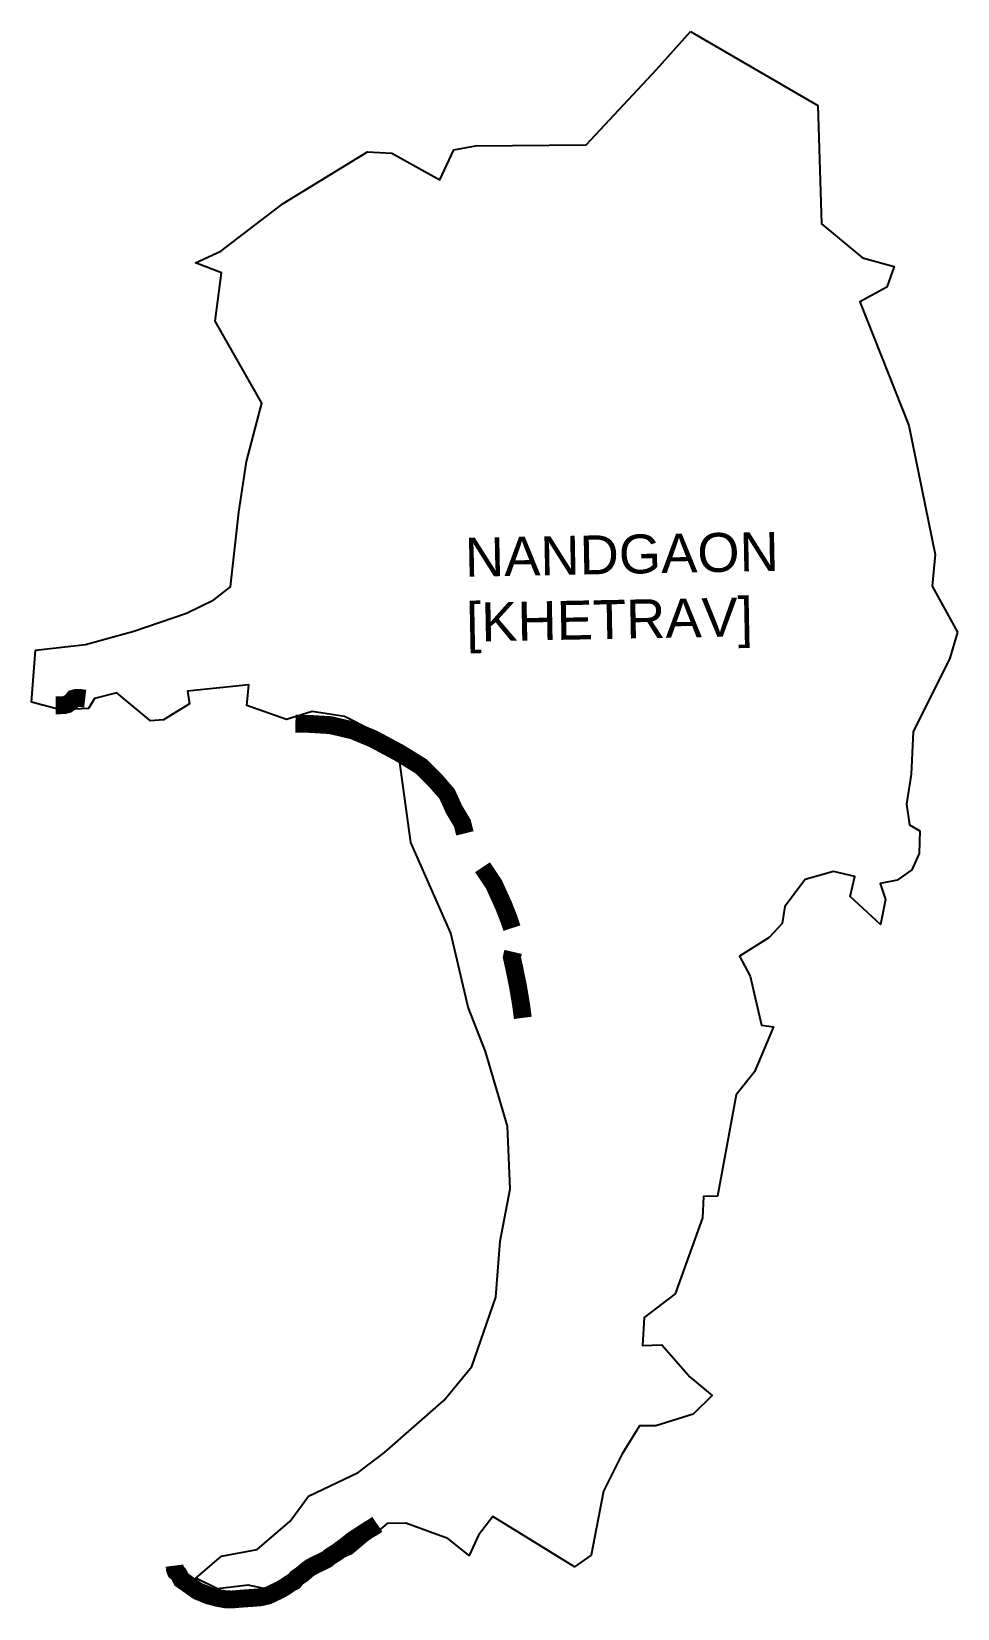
# Model space of a CAD drawing. Header units: metres. Extents: x 279560 to 282149, y 2032509 to 2036914.
import ezdxf

# ---------------------------------------------------------------- set-up
doc = ezdxf.new("R2010")
doc.units = ezdxf.units.M
for name, color, linetype in [('UNPROTECTED', 130, 'Continuous'), ('village', 3, 'Continuous'), ('VILLAGE NAME', 250, 'Continuous')]:
    doc.layers.add(name, color=color, linetype=linetype)
doc.styles.get("Standard").update_dxf_attribs({"font": 'simplex.shx'})

msp = doc.modelspace()

# ---------------------------------------------------------------- linework, layer by layer
at = {"layer": 'UNPROTECTED', "flags": 128}
for points in [[(279627.6, 2035031.7, 50, 50, 0), (279627.9, 2035031.7, 50, 50, 0), (279650, 2035032.1, 50, 50, 0), (279660.6, 2035034.7, 50, 50, 0), (279672.8, 2035043.6, 50, 50, 0), (279678.2, 2035050.4, 50, 50, 0), (279683.9, 2035052, 50, 50, 0), (279692.5, 2035052.4, 50, 50, 0), (279710.3, 2035050.3, 0, 0, 0)], [(280298, 2034980.5, 50, 50, 0), (280338, 2034979.8, 50, 50, 0), (280395.8, 2034976.3, 50, 50, 0), (280458.2, 2034961.7, 50, 50, 0), (280515, 2034938.1, 50, 50, 0), (280589.9, 2034897.9, 50, 50, 0), (280622, 2034878.1, 50, 50, 0), (280650.2, 2034860.7, 50, 50, 0), (280689, 2034821.8, 50, 50, 0), (280721, 2034785, 50, 50, 0), (280724.5, 2034778.1, 50, 50, 0), (280741.1, 2034741.5, 50, 50, 0), (280764.7, 2034702, 50, 50, 0), (280771.7, 2034673.9, 0, 0, 0)], [(279960, 2032628.3, 50, 50, 0), (279961.3, 2032617.4, 50, 50, 0), (279963.6, 2032611.6, 50, 50, 0), (279971.3, 2032604.8, 50, 50, 0), (279979.3, 2032589.3, 50, 50, 0), (280024.5, 2032557.4, 50, 50, 0), (280056, 2032544.6, 50, 50, 0), (280080.2, 2032538.4, 50, 50, 0), (280102.4, 2032534.2, 50, 50, 0), (280120.1, 2032533.7, 50, 50, 0), (280147.9, 2032536.1, 50, 50, 0), (280176.1, 2032538, 50, 50, 0), (280202.3, 2032540.2, 50, 50, 0), (280222.6, 2032545.3, 50, 50, 0), (280255.1, 2032560.8, 50, 50, 0), (280269.8, 2032569.4, 50, 50, 0), (280282.6, 2032578.4, 50, 50, 0), (280294.1, 2032584.6, 50, 50, 0), (280301.6, 2032593.9, 50, 50, 0), (280317.9, 2032605.4, 50, 50, 0), (280332.6, 2032618, 50, 50, 0), (280340.1, 2032623.3, 50, 50, 0), (280351.7, 2032629.4, 50, 50, 0), (280361.2, 2032634.1, 50, 50, 0), (280367.5, 2032637, 50, 50, 0), (280385.9, 2032646.1, 50, 50, 0), (280394.7, 2032653.6, 50, 50, 0), (280416, 2032667, 50, 50, 0), (280424.5, 2032673.6, 50, 50, 0), (280437.8, 2032682.9, 50, 50, 0), (280456.8, 2032698.7, 50, 50, 0), (280476.1, 2032711.1, 50, 50, 0), (280503.9, 2032729.4, 50, 50, 0), (280508.1, 2032731.6, 50, 50, 0), (280513.3, 2032734.5, 50, 50, 0), (280527, 2032743.8, 0, 0, 0)]]:
    msp.add_lwpolyline(points, format="xyseb", dxfattribs=at)
at = {"layer": 'UNPROTECTED', "const_width": 50, "flags": 128}
for points in [[(280821, 2034579.4), (280853.2, 2034531.1), (280879.8, 2034472.5), (280895.8, 2034431.5), (280903.2, 2034409.2)], [(280906.5, 2034342.8), (280903, 2034327.6), (280909.7, 2034297.7), (280920.6, 2034244.4), (280928.9, 2034194.7), (280933.6, 2034158.6)]]:
    msp.add_lwpolyline(points, dxfattribs=at)
at = {"layer": 'village', "flags": 128}
msp.add_lwpolyline([(281402.2, 2036914), (281758.7, 2036707.1)], dxfattribs=at)
at = {"layer": 'village'}
for points in [[(282148.9, 2035235.7, 0), (282127.2, 2035163.6, 0), (282024.7, 2034957.3, 0), (282019.3, 2034839.6, 0), (282006, 2034755.1, 0), (282014.3, 2034697.9, 0), (282043.4, 2034681.4, 0), (282042.2, 2034617.3, 0), (282020.9, 2034571.8, 0), (281979.9, 2034543, 0), (281933, 2034534.1, 0), (281947.4, 2034489.3, 0), (281933.6, 2034419.1, 0), (281848.6, 2034497.7, 0), (281862, 2034553.8, 0), (281802.7, 2034567.6, 0), (281723.4, 2034545, 0), (281665.9, 2034469.8, 0), (281658.5, 2034421.7, 0), (281622.4, 2034383, 0), (281539.7, 2034330.6, 0), (281569.3, 2034274.7, 0), (281600.7, 2034138.4, 0), (281634.2, 2034133.9, 0), (281581.1, 2034007.9, 0), (281529.9, 2033943.1, 0), (281478.3, 2033660.2, 0), (281439.1, 2033659.8, 0), (281436.4, 2033599.5, 0), (281359.5, 2033387.8, 0), (281272.9, 2033321.2, 0), (281268.2, 2033243.6, 0), (281322.4, 2033244.9, 0), (281401.4, 2033154.7, 0), (281462.8, 2033103.8, 0), (281409.8, 2033051.2, 0), (281305.6, 2033018.4, 0), (281259.6, 2033019.2, 0), (281210.2, 2032938.4, 0), (281159.6, 2032836, 0), (281125.2, 2032657.9, 0), (281078.3, 2032624.7, 0), (280850, 2032765.6, 0), (280809.7, 2032713.5, 0), (280784, 2032656.2, 0), (280724.5, 2032704.1, 0), (280606.4, 2032746.8, 0), (280554.2, 2032746.2, 0), (280453.7, 2032661.4, 0), (280355.6, 2032618.5, 0), (280330.1, 2032589, 0), (280254.2, 2032555.1, 0), (280166.1, 2032573.7, 0), (280079.9, 2032563.3, 0), (280019.6, 2032593, 0), (280091.6, 2032654.7, 0), (280190.6, 2032673.7, 0), (280283.1, 2032752.2, 0), (280334.9, 2032821.9, 0), (280473.1, 2032888.2, 0), (280546.6, 2032944.3, 0), (280712.4, 2033090, 0), (280790.8, 2033184.6, 0), (280858.6, 2033378.3, 0), (280870.6, 2033534.5, 0), (280897.9, 2033680.9, 0), (280890.8, 2033855.7, 0), (280828.9, 2034065, 0), (280781.3, 2034188.7, 0), (280732.1, 2034395.6, 0), (280620.4, 2034648, 0), (280582, 2034925.8, 0), (280434.9, 2035000.3, 0), (280344.6, 2035014.2, 0), (280273.1, 2034991.8, 0), (280162.5, 2035031.3, 0), (280167.5, 2035088.7, 0), (279996.3, 2035071, 0), (280001.6, 2035036.1, 0), (279929, 2034990.9, 0), (279893.1, 2034988, 0), (279798.8, 2035066.9, 0), (279735.8, 2035050.5, 0), (279719.4, 2035022.8, 0), (279640.8, 2035019.4, 0), (279560.1, 2035040.6, 0), (279570.9, 2035185.5, 0), (279711.4, 2035201.9, 0), (279846.6, 2035239.2, 0), (279993.8, 2035289.1, 0), (280069.6, 2035326.4, 0), (280116.3, 2035363.1, 0), (280139.5, 2035570.9, 0), (280161.6, 2035713.2, 0), (280204, 2035875.7, 0), (280073.4, 2036104.5, 0), (280090.9, 2036240.3, 0), (280018.3, 2036267.7, 0), (280089.4, 2036300.3, 0), (280264, 2036433.4, 0), (280499.7, 2036578.3, 0), (280567.9, 2036574.3, 0), (280702.1, 2036499.7, 0), (280740.7, 2036583.6, 0), (280801, 2036595.1, 0), (281110.8, 2036597.7, 0), (281307.7, 2036807.8, 0), (281402.2, 2036914, 0)], [(281758.7, 2036707.1, 0), (281768.5, 2036376.4, 0), (281883.7, 2036281.9, 0), (281972.2, 2036257.9, 0), (281951.2, 2036200, 0), (281876, 2036158.8, 0), (282012.7, 2035813.8, 0), (282086.3, 2035453.1, 0), (282078.1, 2035364.2, 0), (282148.9, 2035235.7, 0)]]:
    msp.add_polyline3d(points, dxfattribs=at)

# ---------------------------------------------------------------- texts
at = {"layer": 'VILLAGE NAME', "insert": (280770.6, 2035499.4), "char_height": 108.748, "attachment_point": 1, "rotation": 1.1028}
msp.add_mtext_dynamic_manual_height_columns('{\\fArial|b0|i0|c0|p34;NANDGAON [KHETRAV]}', width=1092.524, gutter_width=543.7, heights=[0], dxfattribs=at)

doc.saveas('drawing.dxf')
